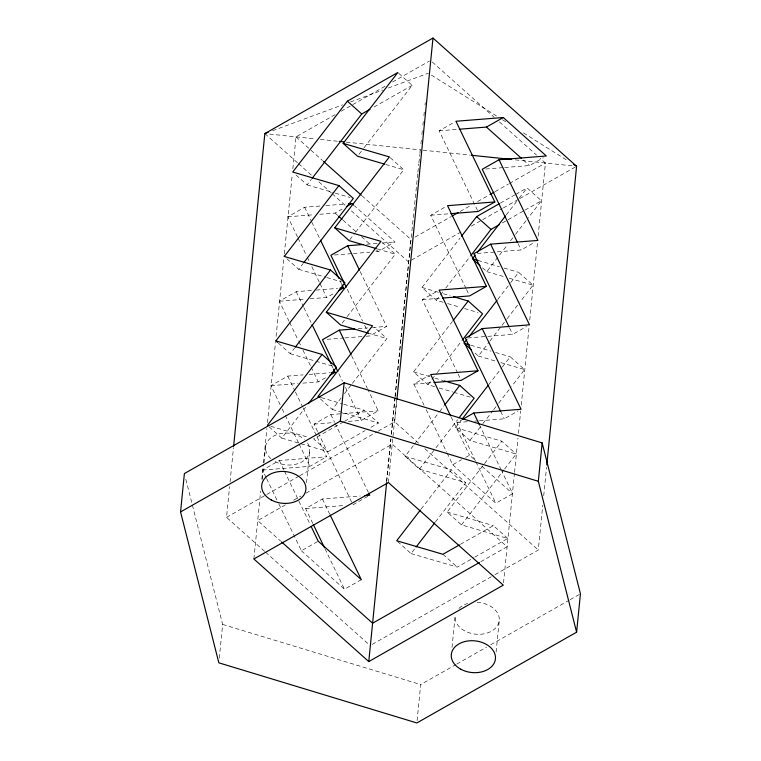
<?xml version="1.0" encoding="UTF-8"?>
<svg xmlns="http://www.w3.org/2000/svg" width="761" height="761" viewBox="0 0 761 761"><rect width="100%" height="100%" fill="white"/><g stroke="black" fill="none" stroke-linecap="round" stroke-linejoin="round"><path stroke-width="0.57" stroke-dasharray="3.81 2.85" d="M264.647 551.373L226.531 517.337L229.594 486.64M230.069 481.913L233.484 447.668M219.301 658.17L222.669 624.448L185.551 478.165M253.879 558.983L260.652 491.083M261.832 479.278L263.011 467.473M263.487 462.745L266.902 428.51M267.491 422.602L275.501 342.317M276.091 336.41L284.224 254.935M284.338 253.755L292.243 174.649M292.833 168.742L296.01 136.866L335.03 114.692M262.336 479.297L263.839 464.181M263.962 463.011L265.579 446.736M306.54 482.759L309.67 451.359M386.531 481.456L390.774 438.945M391.24 434.227L394.892 397.623M395.016 396.443L417.789 173.413M386.74 481.513L390.983 439.002M391.458 434.284L395.111 397.68M395.225 396.5L410.902 239.458L362.293 196.053M388.395 482.55L396.586 400.486M418.617 443.168L394.683 421.794L396.804 400.543M417.104 720.629L420.7 684.577L455.744 664.667M452.024 647.411L455.154 616.01A22.164 15.914 5.7 0 0 476.624 634.246A22.164 15.914 5.7 0 0 499.311 618.969A22.164 15.914 5.7 0 0 475.463 602.332M496.115 652.034L499.245 620.634M503.525 582.812L514.426 473.561M514.55 472.381L517.965 438.136M518.441 433.409L520.676 410.978M521.266 405.071L529.161 325.965M529.751 320.058L537.532 242.131M538.122 236.224L545.428 163.025L540.12 158.288M494.973 574.65L538.303 550.032L542.774 505.171M543.725 495.715L546.55 467.378M417.913 172.233L418.788 163.976M418.911 162.797L419.787 154.55M419.91 153.37L420.405 148.652M420.909 143.934L421.404 139.215M421.898 134.497L422.403 129.789M422.897 125.07L423.268 121.532M423.896 115.634L424.267 112.105M425.019 105.028L425.266 102.668M296.096 175.068L307.083 184.866L311.392 179.273M358.964 154.34L363.282 148.747M363.996 147.815L412.186 85.337L398.669 73.265M286.83 258.73L298.654 269.289L302.973 263.696M349.822 239.696L354.854 233.17M355.568 232.238L403.758 169.76L390.241 157.689M278.402 343.154L290.226 353.713L294.545 348.119M342.108 323.187L346.426 317.594M347.149 316.662L395.33 254.184L382.659 242.864M269.128 426.826L281.798 438.136L305.532 407.363M443.102 302.269L436.338 300.291L421.975 287.468L460.091 238.041M320.419 398.916L332.243 409.475L341.594 397.356M344.476 393.627L351.668 384.295M352.381 383.363L386.902 338.607L374.231 327.287M436.338 300.291L444.966 289.094M445.689 288.162L470.136 256.457M506.217 214.973L518.45 199.116M519.164 198.183L527.078 187.929L541.442 200.752L529.209 216.6M482.56 267.853L486.783 271.62L507.635 244.576M510.517 240.847L514.826 235.254M515.549 234.321L528.495 217.532M434.674 386.693L427.91 384.714L413.546 371.891L452.386 321.532M427.91 384.714L436.538 373.518M437.261 372.586L461.708 340.88M497.799 299.396L510.022 283.539M510.736 282.607L518.65 272.352L533.014 285.175L520.067 301.955M474.978 353.028L478.355 356.043L489.142 342.06M489.865 341.128L501.366 326.203M502.089 325.27L506.407 319.677M507.121 318.745L519.344 302.888M435.511 521.846L465.713 482.683L419.482 469.137L405.118 456.315L413.746 445.118M414.469 444.186L438.926 412.481M439.639 411.549L443.958 405.955M419.482 469.137L435.302 448.619M436.024 447.687L457.599 419.711M504.657 468.938L516.158 454.022L469.927 440.467L455.563 427.644L461.318 420.186M488.648 384.752L501.594 367.963M502.317 367.03L510.222 356.776L524.586 369.599L511.639 386.379M469.927 440.467L482.151 424.619M482.874 423.687L492.938 410.626M493.661 409.694L497.979 404.101M498.693 403.168L510.926 387.311M421.147 509.023L451.349 469.86L465.713 482.683M397.537 541.49L411.054 553.561L415.373 547.958M474.788 557.166L507.73 538.446L461.499 524.89L447.135 512.067L483.815 464.514M484.538 463.582L501.794 441.199L516.158 454.022M461.499 524.89L503.934 469.87M341.194 111.192L385.351 86.098M392.533 82.017L429.508 61.013M374.089 106.978L412.186 85.337M297.532 236.975L287.81 216.799L304.628 207.249L321.18 205.936M477.508 210.436L439.145 130.816L454.973 121.817M319.734 214.279L335.106 213.061L342.031 209.132M289.104 321.399L279.382 301.223L296.2 291.672L311.572 290.455M466.017 288.486L430.726 215.239L446.545 206.25M375.829 251.72L378.198 251.539L395.007 241.979L354.559 205.86M504.705 167.506L529.532 165.546L543.383 157.679M415.011 237.118L450.95 216.704M460.196 211.453L470.46 205.613M477.651 201.532L488.942 195.111M495.107 191.61L508.462 184.029M509.48 183.439L545.428 163.025M310.127 298.797L326.678 297.484L334.593 292.995M500.31 203.13L514.721 194.949M515.758 194.359L527.078 187.929M461.061 231.943L408.448 261.832L350.831 210.378M471.382 226.084L481.694 220.214M482.721 219.634L502.327 208.495M503.354 207.905L518.831 199.116M519.868 198.526L576.6 166.288M502.317 222.983L523.939 210.692M524.966 210.112L541.442 200.752M280.162 404.757L270.954 385.646L287.772 376.096L303.144 374.878M457.589 372.919L422.298 299.663L437.128 291.235M366.222 336.238L369.77 335.962L386.578 326.402L359.991 271.201M477.356 253.432L521.104 249.969L533.965 242.664M302.888 383.125L318.26 381.908L327.154 376.857M317.622 431.554L314.046 424.124L330.854 414.564L341.499 413.727M343.525 421.898L313.675 438.869L328.029 451.692L365.099 430.631M344.552 421.318L364.119 410.198L378.474 423.03L369.209 428.291M266.112 477.508L262.535 470.07L279.344 460.519L326.64 456.781L316.928 436.605M424.096 405.318L413.87 384.086L429.699 375.097M348.338 421.413L361.342 420.386L378.16 410.826L367.924 389.594M487.849 336.362L512.676 334.393L526.526 326.526M262.535 470.07L309.832 466.331L326.64 456.781M226.531 517.337L265.732 495.059M266.759 494.479L298.74 476.31M299.777 475.72L377.142 431.753M378.179 431.173L394.683 421.794M285.432 504.857L257.703 520.61L280.685 541.128M293.651 500.186L300.833 496.096M305.97 493.185L392.229 444.167L507.121 546.769L480.419 561.932M312.781 523.406L305.618 508.548L322.436 498.988L360.267 496.001M475.368 460.776L456.952 422.555L460.909 420.31M352.914 504.809L369.732 495.249M479.42 420.785L504.248 418.816L518.098 410.95M278.897 504.048L301.404 550.755L318.222 541.204M447.116 453.09L452.738 464.771L461.642 459.711M465.599 457.466L469.556 455.211L475.711 460.709M301.404 550.755L344.486 589.233L361.304 579.673M452.738 464.771L495.83 503.24L512.638 493.689L501.899 471.392M460.424 544.334L493.375 525.623L507.73 538.446M411.054 553.561L457.285 567.107L473.761 557.746M372.215 644.405L493.937 575.24M456.771 664.077L486.66 647.097M490.778 644.757L569.104 600.248M570.141 599.668L579.416 594.398M272.619 130.721L342.716 104.828M350.498 101.955L382.764 90.036M388.329 87.981L428.376 73.189M439.145 130.816L458.065 129.322M485.784 169.009L503.516 167.601M325.908 205.565L346.008 203.977M287.81 216.799L313.827 214.745M430.726 215.239L448.457 213.831M366.631 244.224L377.275 243.387M382.003 243.006L395.007 241.979M334.44 254.992L352.181 253.594M353.361 253.499L369.913 252.186M316.3 290.084L337.589 288.4M279.382 301.223L305.399 299.168M422.298 299.663L441.218 298.169M358.203 328.647L367.668 327.905M372.395 327.525L386.578 326.402M327.201 339.32L343.753 338.017M344.933 337.922L365.042 336.333M467.749 337.951L486.669 336.448M309.061 374.412L330.341 372.728M270.954 385.646L298.15 383.496M413.87 384.086L432.79 382.593M342.678 413.632L378.16 410.826M314.046 424.124L334.146 422.536M456.952 422.555L467.596 421.718M474.693 421.156L478.241 420.871M305.618 508.548L344.638 505.456M269.556 134.088L315.615 138.921M320.333 139.415L339.235 141.394M346.322 142.136L420.719 149.946M423.078 150.193L470.317 155.149M515.197 159.848L573.062 165.917M385.713 164.471L403.758 169.76M307.083 184.866L334.146 192.799M335.268 193.132L349.927 197.432M478.06 260.452L499.482 266.731M503.991 268.053L518.65 272.352M486.783 271.62L503.696 276.585M509.337 278.231L533.014 285.175M377.294 248.895L395.33 254.184M421.975 287.468L438.888 292.424M443.397 293.746L450.16 295.725M447.611 303.591L460.015 307.225M464.524 308.547L478.06 312.514M298.654 269.289L325.718 277.223M326.84 277.556L341.499 281.855M470.755 345.209L491.054 351.154M495.563 352.476L510.222 356.776M478.355 356.043L495.268 361.009M500.909 362.655L524.586 369.599M367.734 332.985L386.902 338.607M413.546 371.891L430.46 376.847M434.969 378.169L442.864 380.481M439.183 388.015L452.719 391.982M453.841 392.315L470.755 397.271M290.226 353.713L331.948 365.946M455.563 427.644L501.794 441.199M321.266 397.642L342.688 403.92M343.82 404.253L364.119 410.198M332.243 409.475L378.474 423.03M405.118 456.315L451.349 469.86M270.821 426.312L308.034 437.214M281.798 438.136L328.029 451.692M447.135 512.067L493.375 525.623M222.669 624.448L420.7 684.577M431.382 75.082L496.486 115.967M502.488 119.743L506.493 122.255M523.52 132.956L568.591 161.256M432.296 62.002L494.165 117.251M499.473 121.988L536.591 155.13M523.378 160.048L529.532 165.546M296.01 136.866L322.521 160.542M264.838 133.594L297.637 162.883M298.521 163.672L311.82 175.553M318.907 181.879L331.32 192.961M332.205 193.76L345.504 205.632M335.106 213.061L337.751 215.42M343.021 220.129L356.215 231.905M361.485 236.614L371.159 245.251M376.438 249.969L378.198 251.539M481.865 466.208L512.638 493.689M424.828 448.705L538.303 550.032M442.931 554.284L457.285 567.107M265.541 552.172L369.256 644.786M518.032 243.596L521.104 249.969M509.613 328.029L512.676 334.393M466.522 289.551L469.08 294.859M500.671 411.387L504.248 418.816M458.093 373.974L461.166 380.348M479.392 424.676L501.385 470.327M475.882 461.841L495.83 503.24M451.14 416.999L469.556 455.211M426.141 409.561L446.602 452.024M347.263 289.247L362.607 321.094M364.652 325.347L366.697 329.589M367.211 330.655L369.77 335.962M304.628 207.249L311.278 221.051M311.791 222.107L319.972 239.097M339.92 280.505L341.451 283.682M298.036 238.031L306.74 256.086M307.244 257.142L309.803 262.45M311.848 266.702L319.525 282.626M320.029 283.682L326.678 297.484M351.563 355.625L367.42 388.538M338.835 373.67L342.421 381.099M345.484 387.473L361.342 420.386M296.2 291.672L303.363 306.531M303.867 307.596L311.03 322.455M331.492 364.928L333.023 368.105M289.618 322.455L298.312 340.509M298.816 341.565L300.871 345.817M302.916 350.06L310.583 365.984M311.097 367.049L318.26 381.908M330.854 414.564L334.44 422.003M334.954 423.059L368.191 492.063M318.136 432.619L351.896 502.679M287.772 376.096L294.935 390.954M295.449 392.02L302.602 406.888M303.116 407.944L316.414 435.549M282.207 409.009L284.766 414.317M285.28 415.373L298.578 442.978M299.092 444.044L309.832 466.331M322.436 498.988L329.589 513.856M325.052 548.89L344.486 589.233M279.344 460.519L283.948 470.07M284.462 471.135L310.031 524.215M266.626 478.564L278.383 502.983M307.587 443.14A22.164 15.914 5.7 0 1 301.993 461.87A22.164 15.914 5.7 0 1 275.101 461.594M270.811 458.598A22.164 15.914 5.7 0 1 273.266 436.224A22.164 15.914 5.7 0 1 304.448 439.497M458.978 608.41A22.164 15.914 5.7 0 1 467.682 603.463"/><path stroke-width="1.14" d="M180.557 511.934L184.39 473.561L344.134 382.793L542.155 442.921L580.443 593.808L576.61 632.182L416.866 722.95L218.845 662.821L180.557 511.934L340.3 421.166L538.331 481.294L576.61 632.182M233.598 446.488L264.838 133.594L432.99 38.05L576.6 166.288L546.788 465.019M340.3 421.166L344.134 382.793M368.771 661.575L253.879 558.983L388.395 482.55L503.297 585.142L368.771 661.575L386.626 482.693M396.919 399.363L432.99 38.05M538.331 481.294L542.155 442.921M384.59 164.138L357.527 156.205L343.163 143.382L397.822 72.504L347.377 101.175L292.719 172.043L338.949 185.598L353.313 198.421L303.687 262.764M312.115 178.34L361.741 113.998L369.979 109.318M338.949 185.598L284.291 256.467L330.521 270.022L344.885 282.845L295.258 347.187M376.162 248.562L349.099 240.628L334.735 227.805L389.394 156.928L343.163 143.382M277.556 342.402L275.863 340.89L330.521 270.022M367.734 332.985L340.671 325.052L326.307 312.229L380.966 241.351L334.735 227.805M267.434 425.313L322.093 354.445L336.457 367.268L308.414 403.634M461.527 236.176L476.633 216.59L499.283 203.72M470.859 255.525L490.997 229.413L499.226 224.733M475.292 255.068L472.419 258.797L478.06 260.452M477.451 252.272L505.504 215.905M453.099 320.6L468.205 301.014L482.569 313.836L462.431 339.948M466.874 339.492L463.991 343.221L469.632 344.876M469.023 336.695L497.076 300.329M444.671 405.023L459.777 385.437L474.141 398.26L459.035 417.846M462.041 419.254L487.934 385.684M420.424 509.956L396.69 540.738L442.931 554.284L459.397 544.924M416.086 547.026L434.788 522.788M346.978 206.317L351.924 203.51L353.684 205.08M459.254 129.227L486.45 127.077L503.259 117.517L546.35 155.995L499.045 159.734L482.236 169.284L517.528 242.54M363.083 244.509L347.71 245.717L330.892 255.277L346.236 287.125M451.977 216.114L458.141 212.614M489.97 194.531L494.079 192.191M338.55 290.74L343.496 287.934L341.965 284.747M503.259 117.517L455.963 121.256L494.831 201.941L478.022 211.501L450.826 213.651M354.655 328.933L339.282 330.141L322.474 339.701L337.817 371.549M499.045 159.734L537.922 240.419L490.626 244.157L473.808 253.708L509.099 326.964M330.122 375.163L335.068 372.357L333.537 369.171M494.831 201.941L447.535 205.679L486.412 286.364L469.594 295.924L442.398 298.074M490.626 244.157L529.494 324.842L482.198 328.581L465.38 338.131L500.671 411.387M486.412 286.364L439.107 290.103L477.984 370.788L461.166 380.348L433.97 382.498M462.888 419.187L473.77 413.004L521.066 409.266L482.198 328.581M479.401 562.522L372.605 623.202L281.57 541.918M264.838 133.594L268.167 132.357M348.376 203.786L351.924 203.51M339.948 288.21L343.496 287.934M331.52 372.633L335.068 372.357M477.984 370.788L430.688 374.526L450.636 415.934M365.004 495.63L369.732 495.249L368.705 493.128M339.235 141.394L343.953 141.888M471.497 155.273L511.649 159.477M453.546 296.714L468.205 301.014M326.307 312.229L372.548 325.775L317.889 396.652L320.143 397.318M443.996 380.804L459.777 385.437M275.863 340.89L322.093 354.445M573.594 164.405L576.6 166.288M486.45 127.077L521.618 158.478M347.377 101.175L361.741 113.998M476.633 216.59L490.997 229.413M473.266 259.558L480.02 265.589M323.406 161.332L361.408 195.263M338.626 216.2L342.146 219.349M464.838 343.982L471.592 350.012M473.77 413.004L479.392 424.676M347.71 245.717L359.477 270.136M320.486 240.162L338.892 278.374M339.282 330.141L351.049 354.559M312.058 324.586L330.978 363.863M330.103 514.912L361.304 579.673L318.222 541.204L311.059 526.336M313.285 524.472L324.538 547.825M271.277 499.967A22.164 15.914 5.7 0 0 305.846 489.732A22.164 15.914 5.7 0 0 274.274 472.562A22.164 15.914 5.7 0 0 271.277 499.967M460.843 669.242A22.164 15.914 5.7 0 0 495.421 659.007A22.164 15.914 5.7 0 0 463.849 641.837A22.164 15.914 5.7 0 0 460.843 669.242"/></g></svg>
